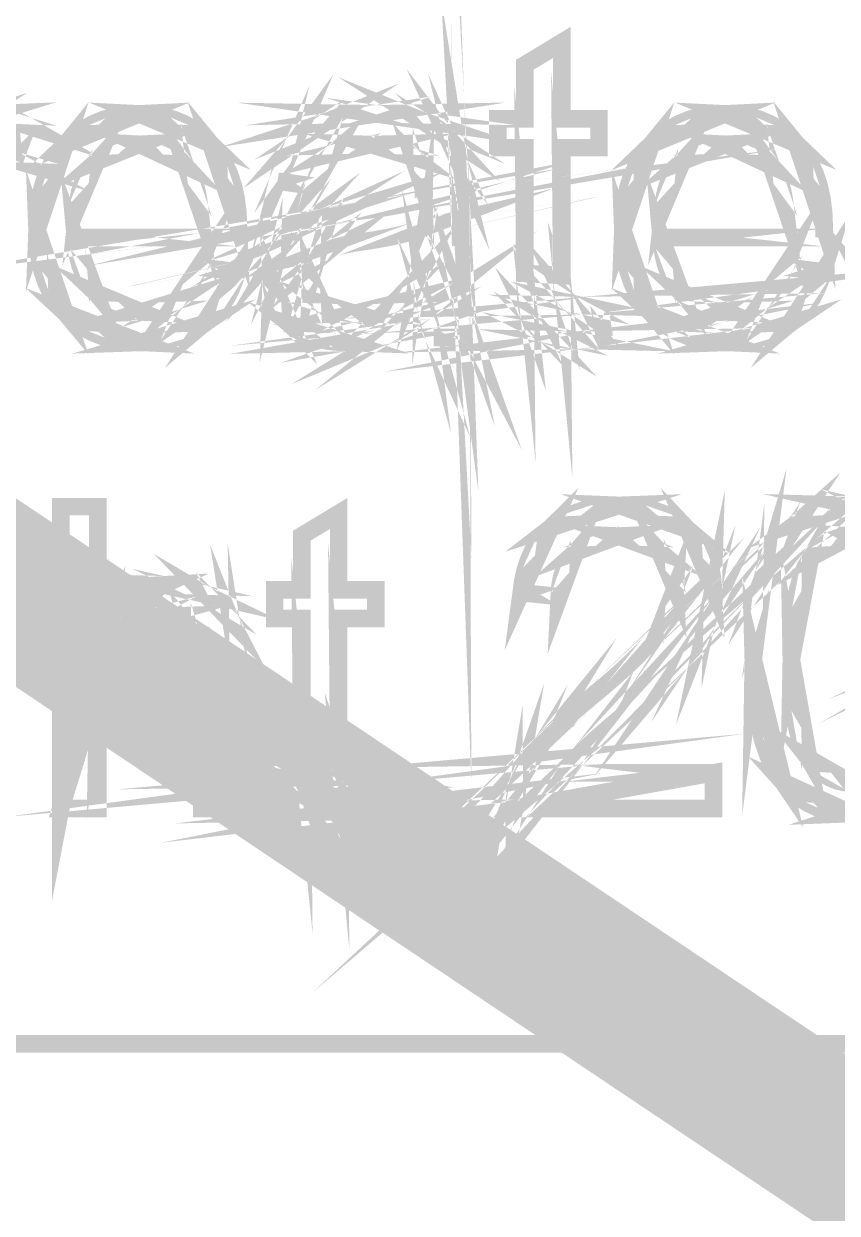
# Model space of a CAD drawing. Extents: x -4 to 1079, y -4 to 725.
# Drawn here: x 122.2 to 168.5, y 603.1 to 670.9 of the extents above; entities that cross this region are included whole.
import ezdxf

# ---------------------------------------------------------------- set-up
doc = ezdxf.new("R2010")
doc.units = 0
doc.linetypes.add('14', pattern=[89.22461700439453, 44.612308502197266, -44.612308502197266])
doc.layers.get('0').update_dxf_attribs({"linetype": 'CONTINUOUS'})

msp = doc.modelspace()

# ---------------------------------------------------------------- linework, layer by layer
at = {"color": 7, "linetype": '14', "const_width": 8.92246150970459}
msp.add_lwpolyline([(0, 720.0452880859375), (1074.8682861328125, 0)], dxfattribs=at)
msp.add_lwpolyline([(0, 720.0452880859375), (1074.8682861328125, 0)], dxfattribs=at)
at = {"color": 7, "const_width": 1}
for points in [[(0, 720.0452880859375), (478.98712158203125, 720.0452880859375), (478.98712158203125, 612.7885437011719), (0, 612.7885437011719), (0, 720.0452880859375)], [(175.97980238962919, 684.8165110209957), (176.1022590618695, 684.4697098984404), (176.2218456558541, 684.1190820048772), (176.3385621715831, 683.7646273403067), (176.45240860905653, 683.4063459047288), (176.56338496827425, 683.0442376981432), (176.6714912492364, 682.6783027205503), (176.77672745194286, 682.3085409719497), (175.97980238962919, 684.8165110209957)], [(146.98579089622945, 662.983110378962), (147.0137741592219, 662.8113840300002), (147.03745230483082, 662.6042600492186), (147.05682533305628, 662.3617384366177), (147.07189324389842, 662.0838191921974), (147.082656037357, 661.7705023159577), (147.0891137134322, 661.4217878078985), (147.0912662721239, 661.0376756680198), (146.98579089622945, 662.983110378962)], [(150.74774596979842, 656.6545878252946), (150.74774596979842, 663.8151938999072), (149.20077379001305, 663.8151938999072), (149.20077379001305, 665.4559219693765), (150.74774596979842, 665.4559219693765), (150.74774596979842, 668.5381468427368), (152.84553400147706, 669.8038513534702), (152.84553400147706, 665.4559219693765), (154.9667610055767, 665.4559219693765), (154.9667610055767, 663.8151938999072), (152.84553400147706, 663.8151938999072), (152.84553400147706, 656.5373929631896), (152.84553400147706, 656.5373929631896), (150.74774596979842, 656.6545878252946)], [(136.66092354478315, 661.9049176475964), (136.74870010476792, 662.2728855972873), (136.8513054024067, 662.6200454796247), (136.9687394376996, 662.9463972946087), (137.10100221064664, 663.2519410422397), (137.24809372124776, 663.536676722517), (137.41001396950298, 663.800604335441), (137.58676295541227, 664.0437238810118), (136.66092354478315, 661.9049176475964)], [(146.3294996684417, 664.4187474397477), (146.45769649719327, 664.2502499288235), (146.57441301292226, 664.0695545853125), (146.67964921562873, 663.8766614092151), (146.77340510531275, 663.6715704005317), (146.85568068197415, 663.4542815592615), (146.92647594561305, 663.224794885405), (146.98579089622945, 662.983110378962), (146.3294996684417, 664.4187474397477)], [(137.58676295541227, 664.0437238810118), (137.78264579635916, 664.2687858508912), (138.001967609727, 664.47854073674), (138.24472839551578, 664.672988538559), (138.51092815372562, 664.8521292563481), (138.8005668843564, 665.015962890107), (139.11364458740823, 665.164489439836), (139.450161262881, 665.2977089055348), (137.58676295541227, 664.0437238810118)], [(151.0055746664293, 654.1641970055643), (150.93717113467014, 654.3599602599173), (150.87929122318153, 654.6090591351873), (150.8319349319636, 654.9114936313742), (150.79510226101635, 655.2672637484787), (150.7687932103397, 655.6763694865001), (150.75300777993374, 656.1388108454388), (150.74774596979842, 656.6545878252946), (151.0055746664293, 654.1641970055643)], [(118.88832270656712, 665.3152881348506), (119.06662631819827, 665.4272211868204), (119.2499525667767, 665.521933769256), (119.43830145230248, 665.599425882158), (119.6316729747757, 665.6596975255264), (119.83006713419621, 665.7027486993609), (120.03348393056409, 665.7285794036616), (120.24192336387932, 665.7371896384284), (118.88832270656712, 665.3152881348506)], [(120.24192336387932, 665.7371896384284), (120.54734752491612, 665.7233175935263), (120.85420672508072, 665.6817014588196), (121.1625009643731, 665.6123412343082), (121.47223024279337, 665.5152369199928), (121.7833945603414, 665.3903885158729), (122.09599391701727, 665.2377960219485), (122.41002831282094, 665.0574594382197), (120.24192336387932, 665.7371896384284)], [(122.96084416471422, 659.1273994157091), (122.993850064654, 659.9960764344137), (123.09286776447327, 660.8073518880053), (123.25789726417207, 661.5612257764845), (123.48893856375042, 662.2576980998513), (123.78599166320828, 662.8967688581051), (124.14905656254567, 663.4784380512465), (124.57813326176256, 664.0027056792751), (122.96084416471422, 659.1273994157091)], [(124.57813326176256, 664.0027056792751), (125.05982806233274, 664.4628748929282), (125.58074726572983, 664.852248842942), (126.14089087195389, 665.170827529317), (126.74025888100496, 665.4186109520534), (127.37885129288296, 665.5955991111506), (128.05666810758794, 665.7017920066089), (128.77370932511985, 665.7371896384284), (124.57813326176256, 664.0027056792751)], [(139.450161262881, 665.2977089055348), (139.80629013976733, 665.41430583467), (140.17820444705953, 665.5129647747073), (140.56590418475776, 665.5936857256468), (140.96938935286195, 665.6564686874889), (141.38865995137212, 665.701313660233), (141.82371598028826, 665.7282206438796), (142.27455743961036, 665.7371896384284), (139.450161262881, 665.2977089055348)], [(142.27455743961036, 665.7371896384284), (142.71774535691748, 665.7295360964134), (143.13653760905171, 665.7065754703684), (143.53093419601302, 665.6683077602931), (143.90093511780154, 665.6147329661882), (144.24654037441718, 665.5458510880529), (144.56774996585995, 665.4616621258879), (144.8645638921298, 665.3621660796925), (142.27455743961036, 665.7371896384284)], [(144.8645638921298, 665.3621660796925), (145.13841719235467, 665.251070133881), (145.39074490566225, 665.1320814728662), (145.6215470320526, 665.0052000966483), (145.83082357152574, 664.8704260052277), (146.01857452408163, 664.727759198604), (146.1847998897203, 664.5771996767774), (146.3294996684417, 664.4187474397477), (144.8645638921298, 665.3621660796925)], [(156.32622140599415, 659.1273994157091), (156.35922730593398, 659.9960764344137), (156.4582450057532, 660.8073518880053), (156.62327450545197, 661.5612257764845), (156.85431580503035, 662.2576980998513), (157.1513689044882, 662.8967688581051), (157.51443380382557, 663.4784380512465), (157.9435105030425, 664.0027056792751), (156.32622140599415, 659.1273994157091)], [(157.9435105030425, 664.0027056792751), (158.42520530361267, 664.4628748929282), (158.94612450700976, 664.852248842942), (159.50626811323383, 665.170827529317), (160.1056361222849, 665.4186109520534), (160.7442285341629, 665.5955991111506), (161.42204534886787, 665.7017920066089), (162.13908656639978, 665.7371896384284), (157.9435105030425, 664.0027056792751)], [(128.77370932511985, 665.7371896384284), (128.77370932511985, 665.7371896384284)], [(128.77370932511985, 665.7371896384284), (129.46826826298272, 665.702509526173), (130.1255161835223, 665.5984691894063), (130.74545308673868, 665.4250686281283), (131.3280789726319, 665.1823078423397), (131.87339384120187, 664.8701868320397), (132.38139769244862, 664.4887055972288), (132.8520905263722, 664.0378641379066), (128.77370932511985, 665.7371896384284)], [(139.450161262881, 665.2977089055348), (139.450161262881, 665.2977089055348)], [(142.27455743961036, 665.7371896384284), (142.27455743961036, 665.7371896384284)], [(144.8645638921298, 665.3621660796925), (144.8645638921298, 665.3621660796925)], [(162.13908656639978, 665.7371896384284), (162.13908656639978, 665.7371896384284)], [(162.13908656639978, 665.7371896384284), (162.83364550426262, 665.702509526173), (163.49089342480224, 665.5984691894063), (164.1108303280186, 665.4250686281283), (164.69345621391184, 665.1823078423397), (165.23877108248178, 664.8701868320397), (165.74677493372857, 664.4887055972288), (166.21746776765212, 664.0378641379066), (162.13908656639978, 665.7371896384284)], [(122.41002831282094, 665.0574594382197), (121.68342016777024, 663.100305241067), (121.68342016777024, 663.100305241067), (122.41002831282094, 665.0574594382197)], [(132.20751878479496, 660.428262385074), (132.15681406894547, 660.8609266821106), (132.08506211255468, 661.2615417719591), (131.99226291562258, 661.6301076546197), (131.87841647814923, 661.9666243300926), (131.74352280013454, 662.2710917983775), (131.58758188157856, 662.5435100594746), (131.41059372248128, 662.7838791133836), (132.20751878479496, 660.428262385074)], [(139.77244713366963, 663.4694690566976), (139.57740139888068, 663.304080797217), (139.39742357493378, 663.1059258109842), (139.23251366182893, 662.8750040979997), (139.08267165956622, 662.6113156582638), (138.9478975681455, 662.3148604917759), (138.82819138756687, 661.9856385985361), (138.7235531178303, 661.6236499785446), (139.77244713366963, 663.4694690566976)], [(144.97003926802427, 661.4595771715976), (144.95784143543784, 661.8123576238524), (144.92124793767854, 662.134045561671), (144.86025877474634, 662.4246409850535), (144.77487394664135, 662.6841438940005), (144.66509345336343, 662.912554288511), (144.53091729491265, 663.1098721685858), (144.372345471289, 663.2760975342244), (144.97003926802427, 661.4595771715976)], [(144.6184546817094, 656.3733201562427), (144.70862297357385, 656.5914461036707), (144.78491922053604, 656.8373161409031), (144.847343422596, 657.1109302679399), (144.8958955797538, 657.4122884847812), (144.93057569200934, 657.741390791427), (144.95138375936267, 658.0982371878772), (144.95831978181377, 658.4828276741318), (144.6184546817094, 656.3733201562427)], [(165.5728960260749, 660.428262385074), (165.52219131022542, 660.8609266821106), (165.45043935383464, 661.2615417719591), (165.3576401569025, 661.6301076546197), (165.24379371942914, 661.9666243300926), (165.10890004141447, 662.2710917983775), (164.9529591228585, 662.5435100594746), (164.7759709637612, 662.7838791133836), (165.5728960260749, 660.428262385074)], [(128.79714829754084, 664.0027056792751), (128.39139098415097, 663.9828543046739), (128.00452835261063, 663.9233001808692), (127.63656040291986, 663.824043307862), (127.28748713507868, 663.685083685652), (126.95730854908707, 663.5064213142389), (126.64602464494506, 663.2880561936229), (126.35363542265259, 663.029988323804), (128.79714829754084, 664.0027056792751)], [(124.57813326176256, 664.0027056792751), (124.57813326176256, 664.0027056792751)], [(131.41059372248128, 662.7838791133836), (131.11043137157984, 663.1072412635182), (130.7858733555055, 663.380855390555), (130.43691967425826, 663.6047214944941), (130.06357032783825, 663.778839575336), (129.66582531624533, 663.9032096330799), (129.2436846394795, 663.9778316677263), (128.79714829754084, 664.0027056792751), (131.41059372248128, 662.7838791133836)], [(128.79714829754084, 664.0027056792751), (128.79714829754084, 664.0027056792751)], [(132.8520905263722, 664.0378641379066), (132.8520905263722, 664.0378641379066)], [(132.8520905263722, 664.0378641379066), (133.27183947125835, 663.5241201301486), (133.6270116553927, 662.9539312500298), (133.91760707877538, 662.32729749755), (134.14362574140637, 661.64421887271), (134.3050676432856, 660.9046953755088), (134.4019327844132, 660.1087270059471), (134.43422116478905, 659.2563137640245), (132.8520905263722, 664.0378641379066)], [(141.9698507981375, 663.9909861930646), (141.56050588692807, 663.9803429862001), (141.1829710097185, 663.9484133656059), (140.8372461665089, 663.8951973312828), (140.52333135729924, 663.8206948832304), (140.24122658208944, 663.7249060214488), (139.99093184087957, 663.6078307459378), (139.77244713366963, 663.4694690566976), (141.9698507981375, 663.9909861930646)], [(137.58676295541227, 664.0437238810118), (137.58676295541227, 664.0437238810118)], [(144.372345471289, 663.2760975342244), (144.12527956811675, 663.4657618722841), (143.84616445775657, 663.6262470814114), (143.53500014020852, 663.7575531616064), (143.1917866154726, 663.8596801128695), (142.81652388354877, 663.9326279352001), (142.40921194443706, 663.9763966285985), (141.9698507981375, 663.9909861930646), (144.372345471289, 663.2760975342244)], [(141.9698507981375, 663.9909861930646), (141.9698507981375, 663.9909861930646)], [(146.3294996684417, 664.4187474397477), (146.3294996684417, 664.4187474397477)], [(147.0912662721239, 658.224998977501), (147.09401676378556, 657.4286718481573), (147.10226823877048, 656.720599625174), (147.11602069707874, 656.1007823085516), (147.13527413871026, 655.56921989829), (147.1600285636651, 655.1259123943888), (147.1902839719432, 654.7708597968485), (147.2260403635446, 654.5040621056687), (147.0912662721239, 658.224998977501)], [(162.16252553882077, 664.0027056792751), (161.7567682254309, 663.9828543046739), (161.36990559389054, 663.9233001808692), (161.00193764419976, 663.824043307862), (160.65286437635862, 663.685083685652), (160.32268579036702, 663.5064213142389), (160.01140188622497, 663.2880561936229), (159.71901266393252, 663.029988323804), (162.16252553882077, 664.0027056792751)], [(157.9435105030425, 664.0027056792751), (157.9435105030425, 664.0027056792751)], [(164.7759709637612, 662.7838791133836), (164.4758086128598, 663.1072412635182), (164.15125059678542, 663.380855390555), (163.80229691553822, 663.6047214944941), (163.4289475691182, 663.778839575336), (163.03120255752523, 663.9032096330799), (162.60906188075944, 663.9778316677263), (162.16252553882077, 664.0027056792751), (164.7759709637612, 662.7838791133836)], [(162.16252553882077, 664.0027056792751), (162.16252553882077, 664.0027056792751)], [(166.21746776765212, 664.0378641379066), (166.21746776765212, 664.0378641379066)], [(166.21746776765212, 664.0378641379066), (166.63721671253828, 663.5241201301486), (166.9923888966726, 662.9539312500298), (167.28298432005528, 662.32729749755), (167.5090029826863, 661.64421887271), (167.67044488456557, 660.9046953755088), (167.76731002569312, 660.1087270059471), (167.79959840606898, 659.2563137640245), (166.21746776765212, 664.0378641379066)], [(121.68342016777024, 663.100305241067), (121.46242414208663, 663.2215660473676), (121.241428116403, 663.3241713450062), (121.02043209071935, 663.4081211339834), (120.79943606503576, 663.4734154142991), (120.5784400393521, 663.5200541859531), (120.3574440136685, 663.5480374489455), (120.13644798798487, 663.5573652032763), (121.68342016777024, 663.100305241067)], [(139.32124691456556, 659.8657270469703), (139.51162877218917, 659.9123658186245), (139.72784133411335, 659.9585262439023), (139.96988460033828, 660.0042083228044), (140.2377585708639, 660.0494120553308), (140.5314632456902, 660.094137441481), (140.85099862481715, 660.1383844812553), (141.1963647082448, 660.1821531746536), (139.32124691456556, 659.8657270469703)], [(126.35363542265259, 663.029988323804), (126.08875111697662, 662.7386753808576), (125.85998196268396, 662.4205750408581), (125.6673279597747, 662.0756873038065), (125.51078910824882, 661.7040121697023), (125.39036540810628, 661.3055496385454), (125.30605685934711, 660.880299710336), (125.25786346197128, 660.428262385074), (126.35363542265259, 663.029988323804)], [(139.77244713366963, 663.4694690566976), (139.77244713366963, 663.4694690566976)], [(144.372345471289, 663.2760975342244), (144.372345471289, 663.2760975342244)], [(159.71901266393252, 663.029988323804), (159.45412835825658, 662.7386753808576), (159.2253592039639, 662.4205750408581), (159.0327052010546, 662.0756873038065), (158.87616634952875, 661.7040121697023), (158.7557426493862, 661.3055496385454), (158.67143410062704, 660.880299710336), (158.6232407032512, 660.428262385074), (159.71901266393252, 663.029988323804)], [(126.35363542265259, 663.029988323804), (126.35363542265259, 663.029988323804)], [(131.41059372248128, 662.7838791133836), (131.41059372248128, 662.7838791133836)], [(141.1963647082448, 660.1821531746536), (141.89881636131062, 660.2716039469544), (142.5462581811435, 660.365838183014), (143.1386901677434, 660.4648558828333), (143.67611232111042, 660.568657046412), (144.15852464124447, 660.6772416737501), (144.58592712814558, 660.7906097648475), (144.95831978181377, 660.9087613197044), (141.1963647082448, 660.1821531746536)], [(146.98579089622945, 662.983110378962), (146.98579089622945, 662.983110378962)], [(159.71901266393252, 663.029988323804), (159.71901266393252, 663.029988323804)], [(164.7759709637612, 662.7838791133836), (164.7759709637612, 662.7838791133836)], [(124.56055403244682, 654.4103062159847), (124.13614121039535, 654.9184296538257), (123.77702266865941, 655.4818020980871), (123.48319840723914, 656.1004235487696), (123.25466842613451, 656.7742940058733), (123.09143272534544, 657.5034134693976), (122.99349130487204, 658.287781939343), (122.96084416471422, 659.1273994157091), (124.56055403244682, 654.4103062159847)], [(137.80357345030643, 659.1742773605511), (137.99957587784732, 659.300321630611), (138.2025143278392, 659.4172773195279), (138.41238880028226, 659.5251444273019), (138.62919929517642, 659.6239229539333), (138.8529458125217, 659.7136128994218), (139.08362835231807, 659.7942142637676), (139.32124691456556, 659.8657270469703), (137.80357345030643, 659.1742773605511)], [(136.71366123273037, 657.9613105377648), (136.83779211728648, 658.171185010208), (136.97244662211315, 658.3688616500646), (137.1176247472105, 658.5543404573347), (137.27332649257852, 658.7276214320184), (137.43955185821716, 658.8887045741158), (137.6163008441265, 659.0375898836267), (137.80357345030643, 659.1742773605511), (136.71366123273037, 657.9613105377648)], [(138.7235531178303, 661.6236499785446), (136.66092354478315, 661.9049176475964), (136.66092354478315, 661.9049176475964), (138.7235531178303, 661.6236499785446)], [(157.92593127372675, 654.4103062159847), (157.5015184516753, 654.9184296538257), (157.14239990993934, 655.4818020980871), (156.84857564851904, 656.1004235487696), (156.62004566741444, 656.7742940058733), (156.45680996662537, 657.5034134693976), (156.35886854615197, 658.287781939343), (156.32622140599415, 659.1273994157091), (157.92593127372675, 654.4103062159847)], [(136.2976194722578, 656.2912837527692), (136.30611012043076, 656.5492320359944), (136.33158206494943, 656.8007226431438), (136.37403530581395, 657.0457555742183), (136.43346984302437, 657.2843308292178), (136.50988567658055, 657.516448408142), (136.60328280648255, 657.742108310991), (136.71366123273037, 657.9613105377648), (136.2976194722578, 656.2912837527692)], [(144.95831978181377, 660.9087613197044), (144.9614290332574, 661.0261953549975), (144.96405993832502, 661.1307140381398), (144.96621249701676, 661.222317369132), (144.96788670933256, 661.301005347974), (144.96908257527238, 661.3667779746655), (144.9698000948363, 661.4196352492067), (144.97003926802427, 661.4595771715976), (144.95831978181377, 660.9087613197044)], [(144.97003926802427, 661.4595771715976), (144.97003926802427, 661.4595771715976)], [(130.883216843009, 655.0724571868777), (131.11067054476783, 655.2614040053736), (131.32425220162435, 655.4800082991775), (131.52396181357872, 655.7282700682894), (131.70979938063087, 656.0061893127098), (131.8817649027808, 656.3137660324384), (132.03985838002848, 656.6510002274752), (132.18407981237397, 657.0178918978199), (130.883216843009, 655.0724571868777)], [(145.55601357854903, 653.0098276138306), (145.4670411526245, 653.2018836837701), (145.38763565421866, 653.403028334852), (145.31779708333158, 653.613261567077), (145.25752543996336, 653.8325833804449), (145.20682072411387, 654.0609937749556), (145.16568293578317, 654.2984927506092), (145.1341120749712, 654.5450803074054), (145.55601357854903, 653.0098276138306)], [(144.95831978181377, 660.9087613197044), (144.95831978181377, 660.9087613197044)], [(147.0912662721239, 661.0376756680198), (147.0912662721239, 658.224998977501), (147.0912662721239, 658.224998977501), (147.0912662721239, 661.0376756680198)], [(164.24859408428892, 655.0724571868777), (164.47604778604776, 655.2614040053736), (164.68962944290428, 655.4800082991775), (164.88933905485862, 655.7282700682894), (165.0751766219108, 656.0061893127098), (165.24714214406072, 656.3137660324384), (165.4052356213084, 656.6510002274752), (165.5494570536539, 657.0178918978199), (164.24859408428892, 655.0724571868777)], [(144.95831978181377, 659.2563137640245), (144.60673519549894, 659.1252468570176), (144.20827266434208, 658.9999201065215), (143.76293218834323, 658.8803335125367), (143.27071376750246, 658.7664870750634), (142.73161740181968, 658.6583807941013), (142.14564309129491, 658.5560146696505), (141.51279083592817, 658.4593887017109), (144.95831978181377, 659.2563137640245)], [(132.20751878479496, 660.428262385074), (132.20751878479496, 660.428262385074)], [(138.84074797993526, 657.351897254819), (138.76301669384526, 657.220949934406), (138.6972440671537, 657.0859366697971), (138.64343009986058, 656.9468574609929), (138.601574791966, 656.8037123079936), (138.5716781434698, 656.6565012107983), (138.55374015437212, 656.5052241694077), (138.54776082467288, 656.3498811838217), (138.84074797993526, 657.351897254819)], [(139.32124691456556, 659.8657270469703), (139.32124691456556, 659.8657270469703)], [(141.1963647082448, 660.1821531746536), (141.1963647082448, 660.1821531746536)], [(165.5728960260749, 660.428262385074), (165.5728960260749, 660.428262385074)], [(122.96084416471422, 659.1273994157091), (122.96084416471422, 659.1273994157091)], [(141.51279083592817, 658.4593887017109), (141.15666195904194, 658.404857214854), (140.83162559659164, 658.3484123424931), (140.53768174857734, 658.2900540846285), (140.27483041499914, 658.2297824412605), (140.04307159585687, 658.1675974123883), (139.84240529115067, 658.1034989980126), (139.67283150088042, 658.037487198133), (141.51279083592817, 658.4593887017109)], [(134.43422116478905, 659.2563137640245), (134.4339819916011, 659.198912198912), (134.43326447203717, 659.1338570917842), (134.4320686060973, 659.0611484426415), (134.43039439378157, 658.9807862514839), (134.4282418350898, 658.8927705183112), (134.42561093002217, 658.7971012431235), (134.42250167857856, 658.6937784259208), (134.43422116478905, 659.2563137640245)], [(134.43422116478905, 659.2563137640245), (134.43422116478905, 659.2563137640245)], [(139.67283150088042, 658.037487198133), (139.52382660477556, 657.9660940015243), (139.3848669825654, 657.8858513969606), (139.25595263424992, 657.7967593844419), (139.13708355982922, 657.6988179639686), (139.02825975930318, 657.5920271355402), (138.92948123267186, 657.4763868991571), (138.84074797993526, 657.351897254819), (139.67283150088042, 658.037487198133)], [(137.80357345030643, 659.1742773605511), (137.80357345030643, 659.1742773605511)], [(144.95831978181377, 658.4828276741318), (144.95831978181377, 659.2563137640245), (144.95831978181377, 658.4828276741318)], [(152.84553400147706, 656.5373929631896), (152.84780614676282, 656.2927187918973), (152.8546225826199, 656.0743536712812), (152.8659833090484, 655.8822976013417), (152.8818883260484, 655.7165505820791), (152.90233763361977, 655.5771126134929), (152.92733123176257, 655.4639836955835), (152.95686912047677, 655.3771638283506), (152.84553400147706, 656.5373929631896)], [(156.32622140599415, 659.1273994157091), (156.32622140599415, 659.1273994157091)], [(167.79959840606898, 659.2563137640245), (167.79935923288105, 659.198912198912), (167.7986417133171, 659.1338570917842), (167.79744584737725, 659.0611484426415), (167.7957716350615, 658.9807862514839), (167.79361907636974, 658.8927705183112), (167.7909881713021, 658.7971012431235), (167.78787891985849, 658.6937784259208), (167.79959840606898, 659.2563137640245)], [(167.79959840606898, 659.2563137640245), (167.79959840606898, 659.2563137640245)], [(134.42250167857856, 658.6937784259208), (125.14066859986633, 658.6937784259208), (125.14066859986633, 658.6937784259208), (134.42250167857856, 658.6937784259208)], [(125.14066859986633, 658.6937784259208), (125.19304752803166, 658.1274163168096), (125.28321581989603, 657.6002786105252), (125.41117347545958, 657.1123653070678), (125.57692049472234, 656.6636764064374), (125.7804568776842, 656.254211908634), (126.0217826243452, 655.8839718136576), (126.30089773470536, 655.552956121508), (125.14066859986633, 658.6937784259208)], [(137.39925117604434, 653.730576015776), (137.10698154034588, 654.028227048204), (136.8596764639856, 654.3485995334887), (136.6573359469636, 654.6916934716305), (136.49995998927983, 655.0575088626297), (136.38754859093424, 655.4460457064857), (136.32010175192693, 655.857304003199), (136.2976194722578, 656.2912837527692), (137.39925117604434, 653.730576015776)], [(141.51279083592817, 658.4593887017109), (141.51279083592817, 658.4593887017109)], [(143.22383582266048, 654.914244123036), (143.48477377073502, 655.0746097455697), (143.7251428246441, 655.2509999716968), (143.94494298438786, 655.443414801418), (144.1441742499663, 655.6518542347334), (144.32283662137937, 655.8763182716425), (144.48093009862708, 656.1168069121456), (144.6184546817094, 656.3733201562427), (143.22383582266048, 654.914244123036)], [(147.2260403635446, 654.5040621056687), (147.26992864353699, 654.2827073202034), (147.32457971698796, 654.0639834398053), (147.38999358389754, 653.8478904644749), (147.46617024426578, 653.6344283942124), (147.5531096980926, 653.4235972290174), (147.65081194537805, 653.2153969688902), (147.75927698612213, 653.0098276138306), (147.2260403635446, 654.5040621056687)], [(167.78787891985849, 658.6937784259208), (158.50604584114626, 658.6937784259208), (158.50604584114626, 658.6937784259208), (167.78787891985849, 658.6937784259208)], [(158.50604584114626, 658.6937784259208), (158.55842476931159, 658.1274163168096), (158.64859306117597, 657.6002786105252), (158.7765507167395, 657.1123653070678), (158.94229773600225, 656.6636764064374), (159.1458341189641, 656.254211908634), (159.38715986562514, 655.8839718136576), (159.6662749759853, 655.552956121508), (158.50604584114626, 658.6937784259208)], [(172.23542393674143, 653.5489239795133), (171.8902970265018, 653.7965878156558), (171.5681307423071, 654.0707998756624), (171.2689250841575, 654.3715601595337), (170.992680052053, 654.6988686672698), (170.7393956459935, 655.0527253988703), (170.50907186597908, 655.4331303543354), (170.3017087120097, 655.8400835336652), (172.23542393674143, 653.5489239795133)], [(136.71366123273037, 657.9613105377648), (136.71366123273037, 657.9613105377648)], [(139.67283150088042, 658.037487198133), (139.67283150088042, 658.037487198133)], [(138.84074797993526, 657.351897254819), (138.84074797993526, 657.351897254819)], [(134.36390424752608, 656.7483437149785), (134.19863557463933, 656.2200101427544), (133.99749092355714, 655.7265958559738), (133.76047029427954, 655.2681008546365), (133.48757368680663, 654.844525138743), (133.17880110113825, 654.4558687082929), (132.83415253727452, 654.1021315632863), (132.45362799521536, 653.7833137037233), (134.36390424752608, 656.7483437149785)], [(132.18407981237397, 657.0178918978199), (134.36390424752608, 656.7483437149785), (134.36390424752608, 656.7483437149785), (132.18407981237397, 657.0178918978199)], [(154.04092159494758, 654.8146284902468), (154.14591862446613, 654.8163027025627), (154.26000423512747, 654.8213253395099), (154.3831784269316, 654.8296964010888), (154.51544119987867, 654.8414158872995), (154.6567925539685, 654.8564837981414), (154.80723248920117, 654.8749001336151), (154.9667610055767, 654.8966648937203), (154.04092159494758, 654.8146284902468)], [(138.54776082467288, 656.3498811838217), (138.56079576341725, 656.1145347668602), (138.59990057965018, 655.8906686629207), (138.66507527337183, 655.6782828720038), (138.7563198445821, 655.4773773941099), (138.87363429328104, 655.287952229238), (139.01701861946864, 655.1100073773889), (139.18647282314487, 654.9435428385623), (138.54776082467288, 656.3498811838217)], [(151.89625561842695, 653.209058879409), (151.72309423033724, 653.3175239201532), (151.56523992627743, 653.4353167152279), (151.42269270624774, 653.5624372646336), (151.2954525702481, 653.6988855683701), (151.18351951827844, 653.8446616264374), (151.08689355033886, 653.9997654388355), (151.0055746664293, 654.1641970055643), (151.89625561842695, 653.209058879409)], [(152.95686912047677, 655.3771638283506), (152.99154923273235, 655.305651045148), (153.03196950149913, 655.2384433793285), (153.0781299267772, 655.1755408308924), (153.13003050856653, 655.11694339984), (153.18767124686715, 655.062651086171), (153.251052141679, 655.0126638898855), (153.32017319300212, 654.9669818109833), (152.95686912047677, 655.3771638283506)], [(167.729281488806, 656.7483437149785), (167.56401281591926, 656.2200101427544), (167.36286816483707, 655.7265958559738), (167.12584753555947, 655.2681008546365), (166.85295092808656, 654.844525138743), (166.54417834241818, 654.4558687082929), (166.19952977855445, 654.1021315632863), (165.8190052364953, 653.7833137037233), (167.729281488806, 656.7483437149785)], [(165.5494570536539, 657.0178918978199), (167.729281488806, 656.7483437149785), (167.729281488806, 656.7483437149785), (165.5494570536539, 657.0178918978199)], [(128.9026236734353, 654.463043903932), (129.22718168950965, 654.4754809097066), (129.53786766068174, 654.5127919270295), (129.8346815869516, 654.5749769559015), (130.11762346831932, 654.6620359963225), (130.38669330478476, 654.7739690482921), (130.641891096348, 654.9107761118105), (130.883216843009, 655.0724571868777), (128.9026236734353, 654.463043903932)], [(136.2976194722578, 656.2912837527692), (136.2976194722578, 656.2912837527692)], [(138.54776082467288, 656.3498811838217), (138.54776082467288, 656.3498811838217)], [(141.05573087371886, 654.3810075004585), (141.3984660520789, 654.3918898805113), (141.73019926379226, 654.4245370206689), (142.05093050885907, 654.4789489209319), (142.3606597872793, 654.5551255813002), (142.65938709905296, 654.6530670017736), (142.94711244418, 654.7727731823522), (143.22383582266048, 654.914244123036), (141.05573087371886, 654.3810075004585)], [(144.6184546817094, 656.3733201562427), (144.6184546817094, 656.3733201562427)], [(162.26800091471523, 654.463043903932), (162.59255893078958, 654.4754809097066), (162.90324490196164, 654.5127919270295), (163.20005882823153, 654.5749769559015), (163.48300070959925, 654.6620359963225), (163.7520705460647, 654.7739690482921), (164.00726833762792, 654.9107761118105), (164.24859408428892, 655.0724571868777), (162.26800091471523, 654.463043903932)], [(128.8909041872248, 652.7285599447787), (128.13380146070804, 652.7628812972524), (127.4228591594693, 652.8658453546731), (126.75807728350864, 653.0374521170409), (126.1394558328261, 653.2777015843562), (125.5669948074216, 653.5865937566185), (125.04069420729518, 653.9641286338281), (124.56055403244682, 654.4103062159847), (128.8909041872248, 652.7285599447787)], [(126.30089773470536, 655.552956121508), (126.30089773470536, 655.552956121508)], [(126.30089773470536, 655.552956121508), (126.60943114718577, 655.2637957372533), (126.93901180020744, 655.0191215659605), (127.2896396937704, 654.8189336076302), (127.66131482787469, 654.6632318622623), (128.05403720252025, 654.5520163298565), (128.46780681770713, 654.4852870104132), (128.9026236734353, 654.463043903932), (126.30089773470536, 655.552956121508)], [(130.883216843009, 655.0724571868777), (130.883216843009, 655.0724571868777)], [(145.1341120749712, 654.5450803074054), (144.801063410724, 654.2724228731206), (144.47160234429626, 654.0236827576323), (144.1457288756881, 653.7988599609412), (143.8234430048995, 653.597954483047), (143.50474473193043, 653.4209663239498), (143.18963405678087, 653.2678954836495), (142.87811097945087, 653.138741962146), (145.1341120749712, 654.5450803074054)], [(152.95686912047677, 655.3771638283506), (152.95686912047677, 655.3771638283506)], [(162.25628142850474, 652.7285599447787), (161.499178701988, 652.7628812972524), (160.7882364007492, 652.8658453546731), (160.12345452478857, 653.0374521170409), (159.50483307410602, 653.2777015843562), (158.93237204870155, 653.5865937566185), (158.4060714485751, 653.9641286338281), (157.92593127372675, 654.4103062159847), (162.25628142850474, 652.7285599447787)], [(159.6662749759853, 655.552956121508), (159.6662749759853, 655.552956121508)], [(159.6662749759853, 655.552956121508), (159.97480838846573, 655.2637957372533), (160.30438904148735, 655.0191215659605), (160.65501693505033, 654.8189336076302), (161.02669206915462, 654.6632318622623), (161.41941444380018, 654.5520163298565), (161.83318405898706, 654.4852870104132), (162.26800091471523, 654.463043903932), (159.6662749759853, 655.552956121508)], [(164.24859408428892, 655.0724571868777), (164.24859408428892, 655.0724571868777)], [(124.56055403244682, 654.4103062159847), (124.56055403244682, 654.4103062159847)], [(128.9026236734353, 654.463043903932), (128.9026236734353, 654.463043903932)], [(140.55179296666756, 652.7285599447787), (139.98519168436835, 652.7490092523502), (139.4573364585201, 652.8103571750642), (138.9682272891229, 652.9126037129209), (138.51786417617674, 653.0557488659207), (138.10624711968157, 653.2397926340631), (137.73337611963746, 653.4647350173482), (137.39925117604434, 653.730576015776), (140.55179296666756, 652.7285599447787)], [(139.18647282314487, 654.9435428385623), (139.38104021155792, 654.7942987692696), (139.5997640919558, 654.6680153260216), (139.8426444643386, 654.5646925088188), (140.10968132870636, 654.4843303176613), (140.40087468505894, 654.4269287525485), (140.71622453339646, 654.392487813481), (141.05573087371886, 654.3810075004585), (139.18647282314487, 654.9435428385623)], [(139.18647282314487, 654.9435428385623), (139.18647282314487, 654.9435428385623)], [(141.05573087371886, 654.3810075004585), (141.05573087371886, 654.3810075004585)], [(143.22383582266048, 654.914244123036), (143.22383582266048, 654.914244123036)], [(145.1341120749712, 654.5450803074054), (145.1341120749712, 654.5450803074054)], [(147.2260403635446, 654.5040621056687), (147.2260403635446, 654.5040621056687)], [(153.32017319300212, 654.9669818109833), (153.39658902655836, 654.9265615422166), (153.48185426806936, 654.8923597763369), (153.57596891753525, 654.8643765133444), (153.67893297495607, 654.8426117532393), (153.7907464403317, 654.8270654960213), (153.9114093136622, 654.8177377416905), (154.04092159494758, 654.8146284902468), (153.32017319300212, 654.9669818109833)], [(153.32017319300212, 654.9669818109833), (153.32017319300212, 654.9669818109833)], [(154.04092159494758, 654.8146284902468), (154.04092159494758, 654.8146284902468)], [(154.9667610055767, 654.8966648937203), (155.27146764704958, 653.0332665862516), (155.27146764704958, 653.0332665862516), (154.9667610055767, 654.8966648937203)], [(157.92593127372675, 654.4103062159847), (157.92593127372675, 654.4103062159847)], [(162.26800091471523, 654.463043903932), (162.26800091471523, 654.463043903932)], [(132.45362799521536, 653.7833137037233), (132.03938003365258, 653.5034810737993), (131.5935612112778, 653.2666996177096), (131.11617152809106, 653.0729693354543), (130.60721098409246, 652.9222902270338), (130.06667957928184, 652.8146622924476), (129.4945773136593, 652.750085531696), (128.8909041872248, 652.7285599447787), (132.45362799521536, 653.7833137037233)], [(132.45362799521536, 653.7833137037233), (132.45362799521536, 653.7833137037233)], [(137.39925117604434, 653.730576015776), (137.39925117604434, 653.730576015776)], [(153.67761752242222, 652.8457548068836), (153.35999552879906, 652.8531691757108), (153.06342077571708, 652.8754122821919), (152.78789326317647, 652.9124841263271), (152.53341299117713, 652.9643847081164), (152.2999799597191, 653.0311140275599), (152.08759416880238, 653.1126720846573), (151.89625561842695, 653.209058879409), (153.67761752242222, 652.8457548068836)], [(151.0055746664293, 654.1641970055643), (151.0055746664293, 654.1641970055643)], [(165.8190052364953, 653.7833137037233), (165.40475727493248, 653.5034810737993), (164.9589384525577, 653.2666996177096), (164.481548769371, 653.0729693354543), (163.97258822537236, 652.9222902270338), (163.43205682056177, 652.8146622924476), (162.85995455493924, 652.750085531696), (162.25628142850474, 652.7285599447787), (165.8190052364953, 653.7833137037233)], [(165.8190052364953, 653.7833137037233), (165.8190052364953, 653.7833137037233)], [(142.87811097945087, 653.138741962146), (142.56515286299307, 653.0299181616201), (142.24573707046008, 652.9378364842518), (141.91986360185186, 652.8624969300414), (141.58753245716858, 652.8038994989892), (141.24874363641007, 652.7620441910943), (140.90349713957642, 652.7369310063576), (140.55179296666756, 652.7285599447787), (142.87811097945087, 653.138741962146)], [(142.87811097945087, 653.138741962146), (142.87811097945087, 653.138741962146)], [(155.27146764704958, 653.0332665862516), (155.0208141460578, 652.9835185631541), (154.77781418708096, 652.9414240820713), (154.54246777011917, 652.9069831430038), (154.31477489517243, 652.8801957459511), (154.09473556224066, 652.8610618909137), (153.88234977132393, 652.8495815778912), (153.67761752242222, 652.8457548068836), (155.27146764704958, 653.0332665862516)], [(147.75927698612213, 653.0098276138306), (145.55601357854903, 653.0098276138306), (145.55601357854903, 653.0098276138306), (147.75927698612213, 653.0098276138306)], [(151.89625561842695, 653.209058879409), (151.89625561842695, 653.209058879409)], [(128.8909041872248, 652.7285599447787), (128.8909041872248, 652.7285599447787)], [(140.55179296666756, 652.7285599447787), (140.55179296666756, 652.7285599447787)], [(153.67761752242222, 652.8457548068836), (153.67761752242222, 652.8457548068836)], [(162.25628142850474, 652.7285599447787), (162.25628142850474, 652.7285599447787)], [(159.6487044438254, 634.5516351857223), (159.34268234981874, 634.2201411471971), (158.98380298127077, 633.8551628623557), (158.57206633818166, 633.4567003311987), (158.10747242055132, 633.0247535537263), (157.59002122837975, 632.5593225299381), (157.01971276166697, 632.0604072598342), (156.39654702041298, 631.5280077434145), (159.6487044438254, 634.5516351857223)], [(163.756384360604, 634.6688300478272), (163.76918012616036, 635.5151443734568), (163.8075674228294, 636.3129065419282), (163.87154625061117, 637.0621165532418), (163.9611166095057, 637.762774407398), (164.0762784995129, 638.4148801043963), (164.21703192063285, 639.0184336442368), (164.38337687286548, 639.5734350269195), (163.756384360604, 634.6688300478272)], [(164.38337687286548, 639.5734350269195), (164.5749545964289, 640.0868202748957), (164.7914063315411, 640.5655254106161), (165.03273207820212, 641.009550434081), (165.29893183641195, 641.4188953452906), (165.59000560617056, 641.7935601442445), (165.905953387478, 642.1335448309428), (166.24677518033423, 642.4388494053856), (164.38337687286548, 639.5734350269195)], [(150.53680391516536, 638.4776630662382), (150.62553716790202, 639.1472284059582), (150.76449679011213, 639.7696766276483), (150.95368278179583, 640.3450077313083), (151.19309514295313, 640.8732217169386), (151.4827338735839, 641.3543185845388), (151.8225989736883, 641.7882983341092), (152.21269044326618, 642.1751609656494), (150.53680391516536, 638.4776630662382)], [(152.21269044326618, 642.1751609656494), (152.6482248185583, 642.5125147472802), (153.1244186358051, 642.7979679471214), (153.64127189500675, 643.0315205651733), (154.1987845961632, 643.2131726014362), (154.79695673927438, 643.3429240559095), (155.43578832434036, 643.4207749285936), (156.1152793513611, 643.4467252194881), (152.21269044326618, 642.1751609656494)], [(166.24677518033423, 642.4388494053856), (166.61306891770923, 642.7062450295354), (167.0054325325728, 642.9325028653542), (167.42386602492508, 643.1176229128423), (167.86836939476603, 643.2616051719999), (168.33894264209562, 643.3644496428267), (168.83558576691382, 643.4261563253228), (169.3582987692207, 643.4467252194881), (166.24677518033423, 642.4388494053856)], [(169.3582987692207, 643.4467252194881), (169.74647685329492, 643.4353644930598), (170.1207828924668, 643.401282313774), (170.48121688673652, 643.3444786816312), (170.82777883610405, 643.2649535966315), (171.16046874056934, 643.1627070587747), (171.47928660013238, 643.0377390680607), (171.78423241479322, 642.8900496244896), (169.3582987692207, 643.4467252194881)], [(124.30859377607703, 626.1956415176392), (124.30859377607703, 643.3764083022252), (126.41810129396617, 643.3764083022252), (126.41810129396617, 637.2119585555047), (126.41810129396617, 637.2119585555047), (124.30859377607703, 626.1956415176392)], [(138.04383161477745, 629.8404017291032), (138.04383161477745, 637.0010078037158), (136.49685943499207, 637.0010078037158), (136.49685943499207, 638.6417358731851), (138.04383161477745, 638.6417358731851), (138.04383161477745, 641.7239607465453), (140.1416196464561, 642.9896652572788), (140.1416196464561, 638.6417358731851), (142.26284665055573, 638.6417358731851), (142.26284665055573, 637.0010078037158), (140.1416196464561, 637.0010078037158), (140.1416196464561, 629.7232068669982), (140.1416196464561, 629.7232068669982), (138.04383161477745, 629.8404017291032)], [(156.1152793513611, 643.4467252194881), (156.1152793513611, 643.4467252194881)], [(156.1152793513611, 643.4467252194881), (156.80074970808113, 643.4187419564959), (157.4441255837185, 643.3347921675186), (158.04540697827326, 643.1948758525564), (158.60459389174545, 642.9989930116096), (159.12168632413508, 642.747143644678), (159.5966842754421, 642.4393277517615), (160.0295877456665, 642.0755453328602), (156.1152793513611, 643.4467252194881)], [(151.7732097103726, 629.9458771049976), (152.0634463739734, 630.2745010652676), (152.38836314982962, 630.6174754168155), (152.74796003794145, 630.9748001596415), (153.14223703830885, 631.3464752937458), (153.57119415093177, 631.7325008191283), (154.03483137581023, 632.1328767357888), (154.53314871294424, 632.5476030437276), (151.7732097103726, 629.9458771049976)], [(152.21269044326618, 642.1751609656494), (152.21269044326618, 642.1751609656494)], [(159.3029796006158, 638.7237722766586), (159.28468285173616, 639.0740414104398), (159.2297926050972, 639.4082859406267), (159.1383088606989, 639.7265058672197), (159.0102316185414, 640.0287011902191), (158.84556087862453, 640.3148719096243), (158.64429664094837, 640.5850180254356), (158.4064389055129, 640.839139537653), (159.3029796006158, 638.7237722766586)], [(166.24677518033423, 642.4388494053856), (166.24677518033423, 642.4388494053856)], [(156.06840140651911, 641.7005217741244), (155.64554321018943, 641.6818662654629), (155.24755902540852, 641.6258997394779), (154.8744488521764, 641.5326221961699), (154.52621269049314, 641.4020336355387), (154.20285054035867, 641.2341340575842), (153.90436240177297, 641.0289234623067), (153.6307482747361, 640.7864018497057), (156.06840140651911, 641.7005217741244)], [(158.4064389055129, 640.839139537653), (158.13916286795728, 641.0676695187578), (157.8496437239204, 641.2610410412308), (157.53788147340242, 641.4192541050724), (157.20387611640334, 641.5423087102827), (156.84762765292305, 641.6302048568614), (156.46913608296168, 641.6829425448086), (156.06840140651911, 641.7005217741244), (158.4064389055129, 640.839139537653)], [(156.06840140651911, 641.7005217741244), (156.06840140651911, 641.7005217741244)], [(161.47108454955742, 638.6768943318166), (161.46247431479057, 638.3829504838026), (161.43664361048985, 638.0904416749158), (161.39359243665535, 637.7993679051572), (161.3333207932871, 637.5097291745265), (161.25582868038506, 637.2215254830235), (161.16111609794922, 636.9347568306483), (161.0491830459796, 636.6494232174009), (161.47108454955742, 638.6768943318166)], [(160.0295877456665, 642.0755453328602), (160.0295877456665, 642.0755453328602)], [(160.0295877456665, 642.0755453328602), (160.41202567322944, 641.6703859524403), (160.73562699655187, 641.2384391749677), (161.00039171563384, 640.7797050004426), (161.20631983047542, 640.294183428865), (161.35341134107654, 639.7818744602347), (161.4416662474372, 639.242778094552), (161.47108454955742, 638.6768943318166), (160.0295877456665, 642.0755453328602)], [(169.33485979679972, 641.7005217741244), (168.93161380188354, 641.6754085893878), (168.5522851257642, 641.6000690351772), (168.19687376844183, 641.4745031114933), (167.8653797299164, 641.298710818336), (167.5578030101879, 641.072692155705), (167.27414360925633, 640.7964471236005), (167.01440152712166, 640.4699757220224), (169.33485979679972, 641.7005217741244)], [(171.80181164410897, 640.3059029150754), (171.5089440754406, 640.6759038368641), (171.1962251321707, 640.9889815399157), (170.86365481429942, 641.2451360242308), (170.5112331218267, 641.4443672898093), (170.1389600547525, 641.5866753366511), (169.74683561307683, 641.6720601647561), (169.33485979679972, 641.7005217741244), (171.80181164410897, 640.3059029150754)], [(153.6307482747361, 640.7864018497057), (153.38798748894732, 640.5108743371652), (153.1820593741057, 640.2066460420681), (153.0129639302114, 639.8737169644148), (152.88070115726444, 639.5120871042054), (152.78527105526467, 639.1217564614394), (152.7266736242122, 638.7027250361173), (152.70490886410698, 638.2549928282388), (153.6307482747361, 640.7864018497057)], [(154.53314871294424, 632.5476030437276), (155.29635035575427, 633.184401656696), (155.98540831029376, 633.782215040025), (156.6003225765628, 634.3410431937152), (157.14109315456142, 634.8608861177667), (157.60772004428947, 635.3417438121788), (158.00020324574706, 635.7836162769521), (158.3185427589342, 636.1865035120863), (154.53314871294424, 632.5476030437276)], [(158.3185427589342, 636.1865035120863), (158.5797198801967, 636.5669084675518), (158.80071590588028, 636.9413340933173), (158.98153083598507, 637.3097803893841), (159.12216467051104, 637.6722473557517), (159.2226174094581, 638.0287349924198), (159.2828890528264, 638.3792432993888), (159.3029796006158, 638.7237722766586), (158.3185427589342, 636.1865035120863)], [(158.4064389055129, 640.839139537653), (158.4064389055129, 640.839139537653)], [(180.94301088829525, 638.1846759109758), (180.594894313206, 637.9844879526455), (180.25706218519935, 637.7991287319694), (179.92951450427537, 637.6285982489471), (179.61225127043411, 637.4728965035792), (179.30527248367554, 637.3320234958652), (179.0085781439996, 637.2059792258055), (178.7221682514064, 637.0947636933997), (180.94301088829525, 638.1846759109758)], [(134.00646861526184, 636.8720934554003), (134.1230655443969, 636.579823819702), (134.22172448443422, 636.2521565521839), (134.30244543537384, 635.8890916528464), (134.3652283972158, 635.4906291216897), (134.41007336996003, 635.0567689587134), (134.43698035360657, 634.5875111639177), (134.4459493481554, 634.0828557373025), (134.00646861526184, 636.8720934554003)], [(153.6307482747361, 640.7864018497057), (153.6307482747361, 640.7864018497057)], [(161.0491830459796, 636.6494232174009), (160.91727903281455, 636.3626545650259), (160.76265356679238, 636.0715807952671), (160.58530664791314, 635.7762019081249), (160.38523827617684, 635.4765179035995), (160.16244845158346, 635.1725287816905), (159.91693717413295, 634.8642345423982), (159.6487044438254, 634.5516351857223), (161.0491830459796, 636.6494232174009)], [(167.01440152712166, 640.4699757220224), (166.72524114286685, 639.966994507723), (166.48056697157418, 639.3554286660856), (166.2803790132439, 638.6352781971099), (166.12467726787594, 637.8065431007965), (166.01346173547017, 636.8692233771446), (165.94673241602675, 635.823319026155), (165.9244893095456, 634.6688300478272), (167.01440152712166, 640.4699757220224)], [(167.01440152712166, 640.4699757220224), (167.01440152712166, 640.4699757220224)], [(126.76968588028103, 635.301682303194), (126.67640833697304, 635.0510288022023), (126.59748118494315, 634.7745445969097), (126.53290442419141, 634.4722296873165), (126.4826780547179, 634.1440840734226), (126.44680207652249, 633.7901077552281), (126.42527648960525, 633.4103007327328), (126.41810129396617, 633.0046630059369), (126.76968588028103, 635.301682303194)], [(138.30166031140834, 627.3500109093729), (138.23325677964917, 627.5457741637259), (138.17537686816055, 627.7948730389959), (138.12802057694262, 628.0973075351828), (138.09118790599535, 628.4530776522873), (138.06487885531874, 628.8621833903088), (138.04909342491277, 629.3246247492474), (138.04383161477745, 629.8404017291032), (138.30166031140834, 627.3500109093729)], [(156.39654702041298, 631.5280077434145), (155.8818463199031, 631.0935496474683), (155.42263379900203, 630.7009468594166), (155.01890945770984, 630.3501993792596), (154.6706732960266, 630.0413072069974), (154.37792531395218, 629.7742703426297), (154.14066551148665, 629.5490887861566), (153.95889388862997, 629.3657625375781), (156.39654702041298, 631.5280077434145)], [(164.38337687286548, 639.5734350269195), (164.38337687286548, 639.5734350269195)], [(126.41810129396617, 637.2119585555047), (126.85578822795001, 637.6659092662705), (127.32504602274574, 638.0500214061491), (127.82587467835339, 638.3642949751405), (128.3582741947731, 638.6087299732453), (128.92224457200464, 638.783326400463), (129.51778581004817, 638.8880842567935), (130.14489790890366, 638.923003542237), (126.41810129396617, 637.2119585555047)], [(130.14489790890366, 638.923003542237), (130.5325976466019, 638.9118819889965), (130.905468646646, 638.8785173292747), (131.26351090903603, 638.8229095630718), (131.60672443377197, 638.7450586903879), (131.9351092208538, 638.6449647112227), (132.24866527028155, 638.5226276255764), (132.54739258205518, 638.378047433449), (130.14489790890366, 638.923003542237)], [(130.14489790890366, 638.923003542237), (130.14489790890366, 638.923003542237)], [(132.54739258205518, 638.378047433449), (132.82686645219732, 638.2138550399083), (133.08266217673045, 638.0326813500213), (133.31477975565465, 637.8345263637888), (133.5232191889699, 637.6193900812103), (133.70798047667617, 637.3872725022861), (133.86906361877348, 637.1381736270162), (134.00646861526184, 636.8720934554003), (132.54739258205518, 638.378047433449)], [(165.4557098611258, 627.684016266372), (165.00486840180372, 628.3517878071825), (164.62338716699267, 629.1295790144585), (164.31126615669274, 630.0173898882003), (164.06850537090392, 631.0152204284085), (163.89510480962616, 632.1230706350822), (163.79106447285955, 633.3409405082217), (163.756384360604, 634.6688300478272), (165.4557098611258, 627.684016266372)], [(132.33644183026627, 634.0828557373025), (132.3224501987701, 634.5173138332487), (132.28047530428148, 634.9166134705634), (132.2105171468004, 635.2807546492465), (132.112575726327, 635.6097373692985), (131.98665104286118, 635.9035616307187), (131.83274309640294, 636.1622274335075), (131.6508518869523, 636.3857347776648), (132.33644183026627, 634.0828557373025)], [(132.54739258205518, 638.378047433449), (132.54739258205518, 638.378047433449)], [(152.70490886410698, 638.2549928282388), (150.53680391516536, 638.4776630662382), (150.53680391516536, 638.4776630662382), (152.70490886410698, 638.2549928282388)], [(159.3029796006158, 638.7237722766586), (159.3029796006158, 638.7237722766586)], [(161.47108454955742, 638.6768943318166), (161.47108454955742, 638.6768943318166)], [(129.71127691911533, 637.1064831796102), (129.44567509387545, 637.0965574923097), (129.18461755920697, 637.0667804304073), (128.92810431510986, 637.0171519939036), (128.67613536158427, 636.9476721827987), (128.42871069863, 636.8583409970921), (128.1858303262472, 636.7491584367841), (127.9474942444358, 636.6201245018747), (129.71127691911533, 637.1064831796102)], [(127.9474942444358, 636.6201245018747), (127.72111682202289, 636.4741092706196), (127.51411242783544, 636.313982821274), (127.32648106187352, 636.1397451538384), (127.15822272413715, 635.9513962683126), (127.00933741462626, 635.7489361646965), (126.87982513334089, 635.5323648429903), (126.76968588028103, 635.301682303194), (127.9474942444358, 636.6201245018747)], [(131.6508518869523, 636.3857347776648), (131.44336914638896, 636.5769537414463), (131.21268660659257, 636.7387544031075), (130.95880426756312, 636.8711367626483), (130.68172212930074, 636.9741008200693), (130.38144019180527, 637.0476465753698), (130.05795845507683, 637.0917740285502), (129.71127691911533, 637.1064831796102), (131.6508518869523, 636.3857347776648)], [(129.71127691911533, 637.1064831796102), (129.71127691911533, 637.1064831796102)], [(134.00646861526184, 636.8720934554003), (134.00646861526184, 636.8720934554003)], [(127.9474942444358, 636.6201245018747), (127.9474942444358, 636.6201245018747)], [(131.6508518869523, 636.3857347776648), (131.6508518869523, 636.3857347776648)], [(153.95889388862997, 629.3657625375781), (153.8086931265853, 629.2032443563531), (153.66614590655556, 629.0404870019398), (153.53125222854086, 628.8774904743387), (153.40401209254125, 628.7142547735498), (153.28442549855657, 628.5507798995727), (153.17249244658694, 628.3870658524079), (153.06821293663234, 628.2231126320548), (153.95889388862997, 629.3657625375781)], [(158.3185427589342, 636.1865035120863), (158.3185427589342, 636.1865035120863)], [(161.0491830459796, 636.6494232174009), (161.0491830459796, 636.6494232174009)], [(150.38445059442893, 627.6605772939511), (150.5189855126617, 627.9913538129126), (150.67480684462367, 628.3206952927463), (150.8519145903149, 628.6486017334522), (151.05030874973545, 628.9750731350304), (151.26998932288524, 629.3001094974805), (151.5109563097643, 629.6237108208031), (151.7732097103726, 629.9458771049976), (150.38445059442893, 627.6605772939511)], [(126.76968588028103, 635.301682303194), (126.76968588028103, 635.301682303194)], [(134.4459493481554, 634.0828557373025), (134.4459493481554, 626.1956415176392), (132.33644183026627, 626.1956415176392), (132.33644183026627, 634.0828557373025), (132.33644183026627, 634.0828557373025), (134.4459493481554, 634.0828557373025)], [(159.6487044438254, 634.5516351857223), (159.6487044438254, 634.5516351857223)], [(163.756384360604, 634.6688300478272), (163.756384360604, 634.6688300478272)], [(165.9244893095456, 634.6688300478272), (165.94469944392907, 633.5178090807251), (166.00532984707922, 632.482308763412), (166.10638051899622, 631.562329095888), (166.2478514596801, 630.7578700781534), (166.42974266913072, 630.0689317102078), (166.6520541473482, 629.4955139920515), (166.91478589433245, 629.0376169236843), (165.9244893095456, 634.6688300478272)], [(126.41810129396617, 633.0046630059369), (126.41810129396617, 626.1956415176392), (124.30859377607703, 626.1956415176392), (126.41810129396617, 633.0046630059369)], [(150.13834138400853, 626.1956415176392), (150.13762386444466, 626.4120932527516), (150.14886500427917, 626.6261532559838), (150.1720648035122, 626.8378215273366), (150.20722326214369, 627.0470980668099), (150.25434038017363, 627.2539828744033), (150.31341615760203, 627.4584759501171), (150.38445059442893, 627.6605772939511), (150.13834138400853, 626.1956415176392)], [(140.1416196464561, 629.7232068669982), (140.14389179174182, 629.4785326957058), (140.15070822759893, 629.2601675750897), (140.16206895402746, 629.0681115051503), (140.17797397102743, 628.9023644858876), (140.1984232785988, 628.7629265173016), (140.2234168767416, 628.6497975993921), (140.2529547654558, 628.5629777321592), (140.1416196464561, 629.7232068669982)], [(154.53314871294424, 632.5476030437276), (154.53314871294424, 632.5476030437276)], [(156.39654702041298, 631.5280077434145), (156.39654702041298, 631.5280077434145)], [(140.2529547654558, 628.5629777321592), (140.28763487771138, 628.4914649489566), (140.32805514647816, 628.4242572831371), (140.37421557175622, 628.361354734701), (140.42611615354556, 628.3027573036486), (140.48375689184616, 628.2484649899795), (140.54713778665803, 628.198477793694), (140.61625883798115, 628.1527957147919), (140.2529547654558, 628.5629777321592)], [(141.3370072399266, 628.0004423940554), (141.44200426944516, 628.0021166063714), (141.55608988010647, 628.0071392433185), (141.67926407191064, 628.0155103048974), (141.81152684485767, 628.0272297911081), (141.95287819894753, 628.04229770195), (142.10331813418023, 628.0607140374237), (142.26284665055573, 628.0824787975289), (141.3370072399266, 628.0004423940554)], [(139.19234126340598, 626.3948727832176), (139.01917987531624, 626.5033378239618), (138.8613255712565, 626.6211306190365), (138.71877835122677, 626.7482511684422), (138.59153821522713, 626.8846994721788), (138.4796051632575, 627.030475530246), (138.38297919531792, 627.1855793426441), (138.30166031140834, 627.3500109093729), (139.19234126340598, 626.3948727832176)], [(151.7732097103726, 629.9458771049976), (151.7732097103726, 629.9458771049976)], [(153.95889388862997, 629.3657625375781), (153.95889388862997, 629.3657625375781)], [(169.3582987692207, 625.9026543623768), (168.6701975074331, 625.9390086869483), (168.02562576585584, 626.0480716606622), (167.424583544489, 626.2298432835187), (166.86707084333258, 626.4843235555181), (166.35308766238657, 626.81151247666), (165.882634001651, 627.2114100469448), (165.4557098611258, 627.684016266372), (169.3582987692207, 625.9026543623768)], [(166.91478589433245, 629.0376169236843), (166.91478589433245, 629.0376169236843)], [(166.91478589433245, 629.0376169236843), (167.20717511662494, 628.6660613761741), (167.51845902076693, 628.3516682205883), (167.84863760675853, 628.0944374569274), (168.19771087459975, 627.8943690851911), (168.5656788242905, 627.7514631053793), (168.9525414558308, 627.6657195174924), (169.3582987692207, 627.6371383215301), (166.91478589433245, 629.0376169236843)], [(140.61625883798115, 628.1527957147919), (140.69267467153736, 628.1123754460252), (140.77793991304839, 628.0781736801455), (140.8720545625143, 628.0501904171531), (140.9750186199351, 628.0284256570479), (141.08683208531073, 628.0128793998299), (141.20749495864123, 628.0035516454991), (141.3370072399266, 628.0004423940554), (140.61625883798115, 628.1527957147919)], [(140.2529547654558, 628.5629777321592), (140.2529547654558, 628.5629777321592)], [(140.61625883798115, 628.1527957147919), (140.61625883798115, 628.1527957147919)], [(141.3370072399266, 628.0004423940554), (141.3370072399266, 628.0004423940554)], [(142.26284665055573, 628.0824787975289), (142.5675532920286, 626.2190804900602), (142.5675532920286, 626.2190804900602), (142.26284665055573, 628.0824787975289)], [(161.4945235219784, 628.2231126320548), (161.4945235219784, 626.1956415176392), (150.13834138400853, 626.1956415176392), (150.13834138400853, 626.1956415176392), (161.4945235219784, 628.2231126320548)], [(153.06821293663234, 628.2231126320548), (161.4945235219784, 628.2231126320548), (153.06821293663234, 628.2231126320548)], [(138.30166031140834, 627.3500109093729), (138.30166031140834, 627.3500109093729)], [(150.38445059442893, 627.6605772939511), (150.38445059442893, 627.6605772939511)], [(165.4557098611258, 627.684016266372), (165.4557098611258, 627.684016266372)], [(140.97370316740125, 626.0315687106922), (140.65608117377806, 626.0389830795194), (140.3595064206961, 626.0612261860003), (140.08397890815547, 626.0982980301357), (139.8294986361562, 626.150198611925), (139.59606560469814, 626.2169279313684), (139.3836798137814, 626.2984859884659), (139.19234126340598, 626.3948727832176), (140.97370316740125, 626.0315687106922)], [(172.4815418443177, 626.9163899195846), (172.1150089337548, 626.6474396697133), (171.7219277993272, 626.4198663813603), (171.30229844103508, 626.2336700545262), (170.8561208588784, 626.0888506892109), (170.38339505285708, 625.9854082854141), (169.88412102297121, 625.9233428431362), (169.3582987692207, 625.9026543623768), (172.4815418443177, 626.9163899195846)], [(142.5675532920286, 626.2190804900602), (142.31689979103683, 626.1693324669626), (142.07389983206, 626.12723798588), (141.8385534150982, 626.0927970468124), (141.61086054015146, 626.0660096497598), (141.3908212072197, 626.0468757947223), (141.178435416303, 626.0353954816998), (140.97370316740125, 626.0315687106922), (142.5675532920286, 626.2190804900602)], [(139.19234126340598, 626.3948727832176), (139.19234126340598, 626.3948727832176)], [(140.97370316740125, 626.0315687106922), (140.97370316740125, 626.0315687106922)]]:
    msp.add_lwpolyline(points, dxfattribs=at)

doc.saveas('drawing.dxf')
